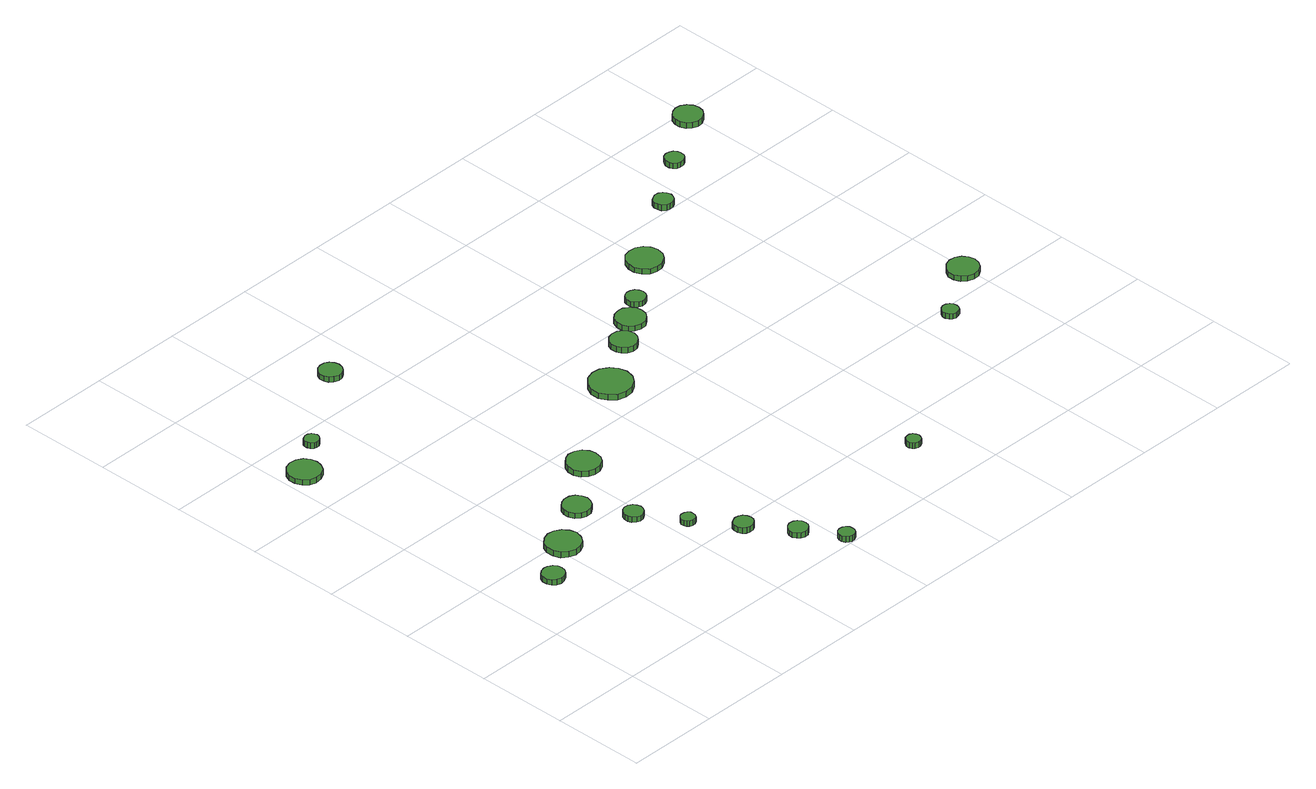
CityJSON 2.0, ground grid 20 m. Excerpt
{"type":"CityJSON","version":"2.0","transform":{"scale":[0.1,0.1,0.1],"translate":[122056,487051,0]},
"CityObjects":{
"tree1":{"type":"SolitaryVegetationObject","attributes":{"function":"something"},"geometry":[{"type":"MultiSurface","lod":"1","boundaries":[[[0,1,2,3,4,5,6,7,8,9,10,11,12,13,14]],[[15,16,17,18,19,20,21,22,23,24,25,26,27,28,29]],[[0,29,28,1]],[[1,28,27,2]],[[2,27,26,3]],[[3,26,25,4]],[[4,25,24,5]],[[5,24,23,6]],[[6,23,22,7]],[[7,22,21,8]],[[8,21,20,9]],[[9,20,19,10]],[[10,19,18,11]],[[11,18,17,12]],[[12,17,16,13]],[[13,16,15,14]],[[14,15,29,0]]]}]},
"tree2":{"type":"SolitaryVegetationObject","attributes":{"function":"something"},"geometry":[{"type":"MultiSurface","lod":"1","boundaries":[[[30,31,32,33,34,35,36,37,38,39,40,41,42,43,44]],[[45,46,47,48,49,50,51,52,53,54,55,56,57,58,59]],[[30,59,58,31]],[[31,58,57,32]],[[32,57,56,33]],[[33,56,55,34]],[[34,55,54,35]],[[35,54,53,36]],[[36,53,52,37]],[[37,52,51,38]],[[38,51,50,39]],[[39,50,49,40]],[[40,49,48,41]],[[41,48,47,42]],[[42,47,46,43]],[[43,46,45,44]],[[44,45,59,30]]]}]},
"tree3":{"type":"SolitaryVegetationObject","attributes":{"function":"something"},"geometry":[{"type":"MultiSurface","lod":"1","boundaries":[[[60,61,62,63,64,65,66,67,68,69,70,71,72,73,74]],[[75,76,77,78,79,80,81,82,83,84,85,86,87,88,89]],[[60,89,88,61]],[[61,88,87,62]],[[62,87,86,63]],[[63,86,85,64]],[[64,85,84,65]],[[65,84,83,66]],[[66,83,82,67]],[[67,82,81,68]],[[68,81,80,69]],[[69,80,79,70]],[[70,79,78,71]],[[71,78,77,72]],[[72,77,76,73]],[[73,76,75,74]],[[74,75,89,60]]]}]},
"tree4":{"type":"SolitaryVegetationObject","attributes":{"function":"something"},"geometry":[{"type":"MultiSurface","lod":"1","boundaries":[[[90,91,92,93,94,95,96,97,98,99,100,101,102,103,104]],[[105,106,107,108,109,110,111,112,113,114,115,116,117,118,119]],[[90,119,118,91]],[[91,118,117,92]],[[92,117,116,93]],[[93,116,115,94]],[[94,115,114,95]],[[95,114,113,96]],[[96,113,112,97]],[[97,112,111,98]],[[98,111,110,99]],[[99,110,109,100]],[[100,109,108,101]],[[101,108,107,102]],[[102,107,106,103]],[[103,106,105,104]],[[104,105,119,90]]]}]},
"tree5":{"type":"SolitaryVegetationObject","attributes":{"function":"something"},"geometry":[{"type":"MultiSurface","lod":"1","boundaries":[[[120,121,122,123,124,125,126,127,128,129,130,131,132,133,134]],[[135,136,137,138,139,140,141,142,143,144,145,146,147,148,149]],[[120,149,148,121]],[[121,148,147,122]],[[122,147,146,123]],[[123,146,145,124]],[[124,145,144,125]],[[125,144,143,126]],[[126,143,142,127]],[[127,142,141,128]],[[128,141,140,129]],[[129,140,139,130]],[[130,139,138,131]],[[131,138,137,132]],[[132,137,136,133]],[[133,136,135,134]],[[134,135,149,120]]]}]},
"tree6":{"type":"SolitaryVegetationObject","attributes":{"function":"something"},"geometry":[{"type":"MultiSurface","lod":"1","boundaries":[[[150,151,152,153,154,155,156,157,158,159,160,161,162,163,164]],[[165,166,167,168,169,170,171,172,173,174,175,176,177,178,179]],[[150,179,178,151]],[[151,178,177,152]],[[152,177,176,153]],[[153,176,175,154]],[[154,175,174,155]],[[155,174,173,156]],[[156,173,172,157]],[[157,172,171,158]],[[158,171,170,159]],[[159,170,169,160]],[[160,169,168,161]],[[161,168,167,162]],[[162,167,166,163]],[[163,166,165,164]],[[164,165,179,150]]]}]},
"tree7":{"type":"SolitaryVegetationObject","attributes":{"function":"something"},"geometry":[{"type":"MultiSurface","lod":"1","boundaries":[[[180,181,182,183,184,185,186,187,188,189,190,191,192,193,194]],[[195,196,197,198,199,200,201,202,203,204,205,206,207,208,209]],[[180,209,208,181]],[[181,208,207,182]],[[182,207,206,183]],[[183,206,205,184]],[[184,205,204,185]],[[185,204,203,186]],[[186,203,202,187]],[[187,202,201,188]],[[188,201,200,189]],[[189,200,199,190]],[[190,199,198,191]],[[191,198,197,192]],[[192,197,196,193]],[[193,196,195,194]],[[194,195,209,180]]]}]},
"tree8":{"type":"SolitaryVegetationObject","attributes":{"function":"something"},"geometry":[{"type":"MultiSurface","lod":"1","boundaries":[[[210,211,212,213,214,215,216,217,218,219,220,221,222,223,224]],[[225,226,227,228,229,230,231,232,233,234,235,236,237,238,239]],[[210,239,238,211]],[[211,238,237,212]],[[212,237,236,213]],[[213,236,235,214]],[[214,235,234,215]],[[215,234,233,216]],[[216,233,232,217]],[[217,232,231,218]],[[218,231,230,219]],[[219,230,229,220]],[[220,229,228,221]],[[221,228,227,222]],[[222,227,226,223]],[[223,226,225,224]],[[224,225,239,210]]]}]},
"tree9":{"type":"SolitaryVegetationObject","attributes":{"function":"something"},"geometry":[{"type":"MultiSurface","lod":"1","boundaries":[[[240,241,242,243,244,245,246,247,248,249,250,251,252,253,254]],[[255,256,257,258,259,260,261,262,263,264,265,266,267,268,269]],[[240,269,268,241]],[[241,268,267,242]],[[242,267,266,243]],[[243,266,265,244]],[[244,265,264,245]],[[245,264,263,246]],[[246,263,262,247]],[[247,262,261,248]],[[248,261,260,249]],[[249,260,259,250]],[[250,259,258,251]],[[251,258,257,252]],[[252,257,256,253]],[[253,256,255,254]],[[254,255,269,240]]]}]},
"tree10":{"type":"SolitaryVegetationObject","attributes":{"function":"something"},"geometry":[{"type":"MultiSurface","lod":"1","boundaries":[[[270,271,272,273,274,275,276,277,278,279,280,281,282,283,284]],[[285,286,287,288,289,290,291,292,293,294,295,296,297,298,299]],[[270,299,298,271]],[[271,298,297,272]],[[272,297,296,273]],[[273,296,295,274]],[[274,295,294,275]],[[275,294,293,276]],[[276,293,292,277]],[[277,292,291,278]],[[278,291,290,279]],[[279,290,289,280]],[[280,289,288,281]],[[281,288,287,282]],[[282,287,286,283]],[[283,286,285,284]],[[284,285,299,270]]]}]},
"tree11":{"type":"SolitaryVegetationObject","attributes":{"function":"something"},"geometry":[{"type":"MultiSurface","lod":"1","boundaries":[[[300,301,302,303,304,305,306,307,308,309,310,311,312,313,314]],[[315,316,317,318,319,320,321,322,323,324,325,326,327,328,329]],[[300,329,328,301]],[[301,328,327,302]],[[302,327,326,303]],[[303,326,325,304]],[[304,325,324,305]],[[305,324,323,306]],[[306,323,322,307]],[[307,322,321,308]],[[308,321,320,309]],[[309,320,319,310]],[[310,319,318,311]],[[311,318,317,312]],[[312,317,316,313]],[[313,316,315,314]],[[314,315,329,300]]]}]},
"tree12":{"type":"SolitaryVegetationObject","attributes":{"function":"something"},"geometry":[{"type":"MultiSurface","lod":"1","boundaries":[[[330,331,332,333,334,335,336,337,338,339,340,341,342,343,344]],[[345,346,347,348,349,350,351,352,353,354,355,356,357,358,359]],[[330,359,358,331]],[[331,358,357,332]],[[332,357,356,333]],[[333,356,355,334]],[[334,355,354,335]],[[335,354,353,336]],[[336,353,352,337]],[[337,352,351,338]],[[338,351,350,339]],[[339,350,349,340]],[[340,349,348,341]],[[341,348,347,342]],[[342,347,346,343]],[[343,346,345,344]],[[344,345,359,330]]]}]},
"tree13":{"type":"SolitaryVegetationObject","attributes":{"function":"something"},"geometry":[{"type":"MultiSurface","lod":"1","boundaries":[[[360,361,362,363,364,365,366,367,368,369,370,371,372,373,374]],[[375,376,377,378,379,380,381,382,383,384,385,386,387,388,389]],[[360,389,388,361]],[[361,388,387,362]],[[362,387,386,363]],[[363,386,385,364]],[[364,385,384,365]],[[365,384,383,366]],[[366,383,382,367]],[[367,382,381,368]],[[368,381,380,369]],[[369,380,379,370]],[[370,379,378,371]],[[371,378,377,372]],[[372,377,376,373]],[[373,376,375,374]],[[374,375,389,360]]]}]},
"tree14":{"type":"SolitaryVegetationObject","attributes":{"function":"something"},"geometry":[{"type":"MultiSurface","lod":"1","boundaries":[[[390,391,392,393,394,395,396,397,398,399,400,401,402,403,404]],[[405,406,407,408,409,410,411,412,413,414,415,416,417,418,419]],[[390,419,418,391]],[[391,418,417,392]],[[392,417,416,393]],[[393,416,415,394]],[[394,415,414,395]],[[395,414,413,396]],[[396,413,412,397]],[[397,412,411,398]],[[398,411,410,399]],[[399,410,409,400]],[[400,409,408,401]],[[401,408,407,402]],[[402,407,406,403]],[[403,406,405,404]],[[404,405,419,390]]]}]},
"tree15":{"type":"SolitaryVegetationObject","attributes":{"function":"something"},"geometry":[{"type":"MultiSurface","lod":"1","boundaries":[[[420,421,422,423,424,425,426,427,428,429,430,431,432,433,434]],[[435,436,437,438,439,440,441,442,443,444,445,446,447,448,449]],[[420,449,448,421]],[[421,448,447,422]],[[422,447,446,423]],[[423,446,445,424]],[[424,445,444,425]],[[425,444,443,426]],[[426,443,442,427]],[[427,442,441,428]],[[428,441,440,429]],[[429,440,439,430]],[[430,439,438,431]],[[431,438,437,432]],[[432,437,436,433]],[[433,436,435,434]],[[434,435,449,420]]]}]},
"tree16":{"type":"SolitaryVegetationObject","attributes":{"function":"something"},"geometry":[{"type":"MultiSurface","lod":"1","boundaries":[[[450,451,452,453,454,455,456,457,458,459,460,461,462,463,464]],[[465,466,467,468,469,470,471,472,473,474,475,476,477,478,479]],[[450,479,478,451]],[[451,478,477,452]],[[452,477,476,453]],[[453,476,475,454]],[[454,475,474,455]],[[455,474,473,456]],[[456,473,472,457]],[[457,472,471,458]],[[458,471,470,459]],[[459,470,469,460]],[[460,469,468,461]],[[461,468,467,462]],[[462,467,466,463]],[[463,466,465,464]],[[464,465,479,450]]]}]},
"tree17":{"type":"SolitaryVegetationObject","attributes":{"function":"something"},"geometry":[{"type":"MultiSurface","lod":"1","boundaries":[[[480,481,482,483,484,485,486,487,488,489,490,491,492,493,494]],[[495,496,497,498,499,500,501,502,503,504,505,506,507,508,509]],[[480,509,508,481]],[[481,508,507,482]],[[482,507,506,483]],[[483,506,505,484]],[[484,505,504,485]],[[485,504,503,486]],[[486,503,502,487]],[[487,502,501,488]],[[488,501,500,489]],[[489,500,499,490]],[[490,499,498,491]],[[491,498,497,492]],[[492,497,496,493]],[[493,496,495,494]],[[494,495,509,480]]]}]},
"tree18":{"type":"SolitaryVegetationObject","attributes":{"function":"something"},"geometry":[{"type":"MultiSurface","lod":"1","boundaries":[[[510,511,512,513,514,515,516,517,518,519,520,521,522,523,524]],[[525,526,527,528,529,530,531,532,533,534,535,536,537,538,539]],[[510,539,538,511]],[[511,538,537,512]],[[512,537,536,513]],[[513,536,535,514]],[[514,535,534,515]],[[515,534,533,516]],[[516,533,532,517]],[[517,532,531,518]],[[518,531,530,519]],[[519,530,529,520]],[[520,529,528,521]],[[521,528,527,522]],[[522,527,526,523]],[[523,526,525,524]],[[524,525,539,510]]]}]},
"tree19":{"type":"SolitaryVegetationObject","attributes":{"function":"something"},"geometry":[{"type":"MultiSurface","lod":"1","boundaries":[[[540,541,542,543,544,545,546,547,548,549,550,551,552,553,554]],[[555,556,557,558,559,560,561,562,563,564,565,566,567,568,569]],[[540,569,568,541]],[[541,568,567,542]],[[542,567,566,543]],[[543,566,565,544]],[[544,565,564,545]],[[545,564,563,546]],[[546,563,562,547]],[[547,562,561,548]],[[548,561,560,549]],[[549,560,559,550]],[[550,559,558,551]],[[551,558,557,552]],[[552,557,556,553]],[[553,556,555,554]],[[554,555,569,540]]]}]},
"tree20":{"type":"SolitaryVegetationObject","attributes":{"function":"something"},"geometry":[{"type":"MultiSurface","lod":"1","boundaries":[[[570,571,572,573,574,575,576,577,578,579,580,581,582,583,584]],[[585,586,587,588,589,590,591,592,593,594,595,596,597,598,599]],[[570,599,598,571]],[[571,598,597,572]],[[572,597,596,573]],[[573,596,595,574]],[[574,595,594,575]],[[575,594,593,576]],[[576,593,592,577]],[[577,592,591,578]],[[578,591,590,579]],[[579,590,589,580]],[[580,589,588,581]],[[581,588,587,582]],[[582,587,586,583]],[[583,586,585,584]],[[584,585,599,570]]]}]},
"tree21":{"type":"SolitaryVegetationObject","attributes":{"function":"something"},"geometry":[{"type":"MultiSurface","lod":"1","boundaries":[[[600,601,602,603,604,605,606,607,608,609,610,611,612,613,614]],[[615,616,617,618,619,620,621,622,623,624,625,626,627,628,629]],[[600,629,628,601]],[[601,628,627,602]],[[602,627,626,603]],[[603,626,625,604]],[[604,625,624,605]],[[605,624,623,606]],[[606,623,622,607]],[[607,622,621,608]],[[608,621,620,609]],[[609,620,619,610]],[[610,619,618,611]],[[611,618,617,612]],[[612,617,616,613]],[[613,616,615,614]],[[614,615,629,600]]]}]},
"tree22":{"type":"SolitaryVegetationObject","attributes":{"function":"something"},"geometry":[{"type":"MultiSurface","lod":"1","boundaries":[[[630,631,632,633,634,635,636,637,638,639,640,641,642,643,644]],[[645,646,647,648,649,650,651,652,653,654,655,656,657,658,659]],[[630,659,658,631]],[[631,658,657,632]],[[632,657,656,633]],[[633,656,655,634]],[[634,655,654,635]],[[635,654,653,636]],[[636,653,652,637]],[[637,652,651,638]],[[638,651,650,639]],[[639,650,649,640]],[[640,649,648,641]],[[641,648,647,642]],[[642,647,646,643]],[[643,646,645,644]],[[644,645,659,630]]]}]},
"tree23":{"type":"SolitaryVegetationObject","attributes":{"function":"something"},"geometry":[{"type":"MultiSurface","lod":"1","boundaries":[[[660,661,662,663,664,665,666,667,668,669,670,671,672,673,674]],[[675,676,677,678,679,680,681,682,683,684,685,686,687,688,689]],[[660,689,688,661]],[[661,688,687,662]],[[662,687,686,663]],[[663,686,685,664]],[[664,685,684,665]],[[665,684,683,666]],[[666,683,682,667]],[[667,682,681,668]],[[668,681,680,669]],[[669,680,679,670]],[[670,679,678,671]],[[671,678,677,672]],[[672,677,676,673]],[[673,676,675,674]],[[674,675,689,660]]]}]}
},
"vertices":[
[153,331,14],[151,340,14],[145,348,14],[136,353,14],[127,354,14],[117,351,14],[110,345,14],[106,336,14],[106,326,14],[110,317,14],[117,310,14],[127,307,14],[136,308,14],[145,313,14],[151,321,14],[151,321,2],[145,313,2],[136,308,2],[127,307,2],[117,310,2],[110,317,2],[106,326,2],[106,336,2],[110,345,2],[117,351,2],[127,354,2],[136,353,2],[145,348,2],[151,340,2],[153,331,2],
[76,900,20],[73,914,20],[65,926,20],[52,933,20],[37,935,20],[23,930,20],[13,921,20],[7,907,20],[7,893,20],[13,879,20],[23,869,20],[37,865,20],[52,866,20],[65,874,20],[73,886,20],[73,886,8],[65,874,8],[52,866,8],[37,865,8],[23,869,8],[13,879,8],[7,893,8],[7,907,8],[13,921,8],[23,930,8],[37,935,8],[52,933,8],[65,926,8],[73,914,8],[76,900,8],
[253,387,16],[249,402,16],[240,414,16],[227,422,16],[212,424,16],[197,419,16],[185,409,16],[179,395,16],[179,379,16],[185,365,16],[197,355,16],[212,350,16],[227,352,16],[240,359,16],[249,372,16],[249,372,3],[240,359,3],[227,352,3],[212,350,3],[197,355,3],[185,365,3],[179,379,3],[179,395,3],[185,409,3],[197,419,3],[212,424,3],[227,422,3],[240,414,3],[249,402,3],[253,387,3],
[144,964,16],[142,970,16],[138,975,16],[133,979,16],[126,979,16],[120,977,16],[115,973,16],[113,967,16],[113,961,16],[115,955,16],[120,950,16],[126,948,16],[133,949,16],[138,952,16],[142,957,16],[142,957,3],[138,952,3],[133,949,3],[126,948,3],[120,950,3],[115,955,3],[113,961,3],[113,967,3],[115,973,3],[120,977,3],[126,979,3],[133,979,3],[138,975,3],[142,970,3],[144,964,3],
[349,451,16],[346,463,16],[339,473,16],[329,479,16],[316,480,16],[305,476,16],[295,468,16],[290,457,16],[290,445,16],[295,433,16],[305,425,16],[316,421,16],[329,422,16],[339,429,16],[346,439,16],[346,439,4],[339,429,4],[329,422,4],[316,421,4],[305,425,4],[295,433,4],[290,445,4],[290,457,4],[295,468,4],[305,476,4],[316,480,4],[329,479,4],[339,473,4],[346,463,4],[349,451,4],
[399,358,16],[397,366,16],[392,373,16],[384,378,16],[376,379,16],[368,376,16],[361,370,16],[358,362,16],[358,354,16],[361,346,16],[368,340,16],[376,337,16],[384,338,16],[392,343,16],[397,350,16],[397,350,4],[392,343,4],[384,338,4],[376,337,4],[368,340,4],[361,346,4],[358,354,4],[358,362,4],[361,370,4],[368,376,4],[376,379,4],[384,378,4],[392,373,4],[397,366,4],[399,358,4],
[451,270,16],[450,276,16],[446,281,16],[441,284,16],[434,285,16],[428,283,16],[424,279,16],[421,273,16],[421,267,16],[424,261,16],[428,257,16],[434,255,16],[441,255,16],[446,258,16],[450,264,16],[450,264,4],[446,258,4],[441,255,4],[434,255,4],[428,257,4],[424,261,4],[421,267,4],[421,273,4],[424,279,4],[428,283,4],[434,285,4],[441,284,4],[446,281,4],[450,276,4],[451,270,4],
[517,181,17],[515,190,17],[510,197,17],[502,201,17],[494,202,17],[486,199,17],[479,194,17],[476,186,17],[476,177,17],[479,169,17],[486,163,17],[494,161,17],[502,162,17],[510,166,17],[515,173,17],[515,173,4],[510,166,4],[502,162,4],[494,161,4],[486,163,4],[479,169,4],[476,177,4],[476,186,4],[479,194,4],[486,199,4],[494,202,4],[502,201,4],[510,197,4],[515,190,4],[517,181,4],
[576,94,17],[574,103,17],[569,110,17],[562,114,17],[553,115,17],[545,112,17],[539,106,17],[535,99,17],[535,90,17],[539,82,17],[545,76,17],[553,74,17],[562,74,17],[569,79,17],[574,86,17],[574,86,5],[569,79,5],[562,74,5],[553,74,5],[545,76,5],[539,82,5],[535,90,5],[535,99,5],[539,106,5],[545,112,5],[553,115,5],[562,114,5],[569,110,5],[574,103,5],[576,94,5],
[461,535,21],[458,549,21],[450,561,21],[437,568,21],[422,570,21],[409,565,21],[398,555,21],[392,542,21],[392,527,21],[398,514,21],[409,504,21],[422,500,21],[437,501,21],[450,508,21],[458,520,21],[458,520,8],[450,508,8],[437,501,8],[422,500,8],[409,504,8],[398,514,8],[392,527,8],[392,542,8],[398,555,8],[409,565,8],[422,570,8],[437,568,8],[450,561,8],[458,549,8],[461,535,8],
[624,17,17],[623,24,17],[619,30,17],[613,33,17],[605,34,17],[599,32,17],[594,27,17],[591,21,17],[591,14,17],[594,7,17],[599,2,17],[605,0,17],[613,1,17],[619,4,17],[623,10,17],[623,10,4],[619,4,4],[613,1,4],[605,0,4],[599,2,4],[594,7,4],[591,14,4],[591,21,4],[594,27,4],[599,32,4],[605,34,4],[613,33,4],[619,30,4],[623,24,4],[624,17,4],
[338,1092,17],[336,1102,17],[330,1110,17],[322,1115,17],[312,1116,17],[302,1113,17],[294,1106,17],[290,1097,17],[290,1087,17],[294,1077,17],[302,1071,17],[312,1067,17],[322,1068,17],[330,1074,17],[336,1082,17],[336,1082,5],[330,1074,5],[322,1068,5],[312,1067,5],[302,1071,5],[294,1077,5],[290,1087,5],[290,1097,5],[294,1106,5],[302,1113,5],[312,1116,5],[322,1115,5],[330,1110,5],[336,1102,5],[338,1092,5],
[700,681,16],[696,699,16],[685,714,16],[669,724,16],[651,726,16],[633,720,16],[619,707,16],[611,690,16],[611,672,16],[619,655,16],[633,642,16],[651,636,16],[669,638,16],[685,648,16],[696,663,16],[696,663,3],[685,648,3],[669,638,3],[651,636,3],[633,642,3],[619,655,3],[611,672,3],[611,690,3],[619,707,3],[633,720,3],[651,726,3],[669,724,3],[685,714,3],[696,699,3],[700,681,3],
[929,133,19],[927,139,19],[924,145,19],[918,148,19],[912,148,19],[905,146,19],[901,142,19],[898,136,19],[898,130,19],[901,124,19],[905,120,19],[912,118,19],[918,118,19],[924,121,19],[927,127,19],[927,127,6],[924,121,6],[918,118,6],[912,118,6],[905,120,6],[901,124,6],[898,130,6],[898,136,6],[901,142,6],[905,146,6],[912,148,6],[918,148,6],[924,145,6],[927,139,6],[929,133,6],
[801,759,15],[798,771,15],[791,780,15],[781,786,15],[769,787,15],[758,784,15],[749,776,15],[745,765,15],[745,753,15],[749,743,15],[758,735,15],[769,731,15],[781,732,15],[791,738,15],[798,748,15],[798,748,2],[791,738,2],[781,732,2],[769,731,2],[758,735,2],[749,743,2],[745,753,2],[745,765,2],[749,776,2],[758,784,2],[769,787,2],[781,786,2],[791,780,2],[798,771,2],[801,759,2],
[865,800,15],[863,813,15],[855,823,15],[844,830,15],[831,831,15],[818,827,15],[808,819,15],[803,807,15],[803,793,15],[808,781,15],[818,773,15],[831,769,15],[844,770,15],[855,777,15],[863,787,15],[863,787,3],[855,777,3],[844,770,3],[831,769,3],[818,773,3],[808,781,3],[803,793,3],[803,807,3],[808,819,3],[818,827,3],[831,831,3],[844,830,3],[855,823,3],[863,813,3],[865,800,3],
[911,840,15],[909,848,15],[904,855,15],[896,859,15],[888,860,15],[880,858,15],[873,852,15],[870,844,15],[870,835,15],[873,828,15],[880,822,15],[888,819,15],[896,820,15],[904,824,15],[909,831,15],[909,831,3],[904,824,3],[896,820,3],[888,819,3],[880,822,3],[873,828,3],[870,835,3],[870,844,3],[873,852,3],[880,858,3],[888,860,3],[896,859,3],[904,855,3],[909,848,3],[911,840,3],
[1029,914,15],[1026,929,15],[1017,941,15],[1003,949,15],[988,950,15],[973,946,15],[962,935,15],[956,921,15],[956,906,15],[962,892,15],[973,881,15],[988,877,15],[1003,878,15],[1017,886,15],[1026,898,15],[1026,898,3],[1017,886,3],[1003,878,3],[988,877,3],[973,881,3],[962,892,3],[956,906,3],[956,921,3],[962,935,3],[973,946,3],[988,950,3],[1003,949,3],[1017,941,3],[1026,929,3],[1029,914,3],
[1286,375,18],[1285,382,18],[1281,388,18],[1274,392,18],[1267,393,18],[1260,390,18],[1255,386,18],[1252,379,18],[1252,372,18],[1255,365,18],[1260,360,18],[1267,358,18],[1274,359,18],[1281,362,18],[1285,368,18],[1285,368,6],[1281,362,6],[1274,359,6],[1267,358,6],[1260,360,6],[1255,365,6],[1252,372,6],[1252,379,6],[1255,386,6],[1260,390,6],[1267,393,6],[1274,392,6],[1281,388,6],[1285,382,6],[1286,375,6],
[1177,1020,15],[1175,1029,15],[1170,1036,15],[1163,1040,15],[1154,1041,15],[1146,1038,15],[1139,1033,15],[1136,1025,15],[1136,1016,15],[1139,1008,15],[1146,1002,15],[1154,1000,15],[1163,1001,15],[1170,1005,15],[1175,1012,15],[1175,1012,2],[1170,1005,2],[1163,1001,2],[1154,1000,2],[1146,1002,2],[1139,1008,2],[1136,1016,2],[1136,1025,2],[1139,1033,2],[1146,1038,2],[1154,1041,2],[1163,1040,2],[1170,1036,2],[1175,1029,2],[1177,1020,2],
[1420,455,17],[1417,468,17],[1409,479,17],[1397,486,17],[1384,487,17],[1371,483,17],[1361,474,17],[1355,462,17],[1355,448,17],[1361,435,17],[1371,426,17],[1384,422,17],[1397,423,17],[1409,430,17],[1417,441,17],[1417,441,5],[1409,430,5],[1397,423,5],[1384,422,5],[1371,426,5],[1361,435,5],[1355,448,5],[1355,462,5],[1361,474,5],[1371,483,5],[1384,487,5],[1397,486,5],[1409,479,5],[1417,468,5],[1420,455,5],
[1288,1099,15],[1287,1107,15],[1282,1114,15],[1274,1118,15],[1266,1119,15],[1258,1116,15],[1252,1110,15],[1249,1103,15],[1249,1094,15],[1252,1087,15],[1258,1081,15],[1266,1079,15],[1274,1080,15],[1282,1084,15],[1287,1090,15],[1287,1090,3],[1282,1084,3],[1274,1080,3],[1266,1079,3],[1258,1081,3],[1252,1087,3],[1249,1094,3],[1249,1103,3],[1252,1110,3],[1258,1116,3],[1266,1119,3],[1274,1118,3],[1282,1114,3],[1287,1107,3],[1288,1099,3],
[1420,1179,14],[1418,1191,14],[1410,1201,14],[1399,1208,14],[1387,1209,14],[1375,1205,14],[1366,1197,14],[1361,1185,14],[1361,1173,14],[1366,1161,14],[1375,1153,14],[1387,1149,14],[1399,1150,14],[1410,1157,14],[1418,1167,14],[1418,1167,1],[1410,1157,1],[1399,1150,1],[1387,1149,1],[1375,1153,1],[1366,1161,1],[1361,1173,1],[1361,1185,1],[1366,1197,1],[1375,1205,1],[1387,1209,1],[1399,1208,1],[1410,1201,1],[1418,1191,1],[1420,1179,1]
]}
